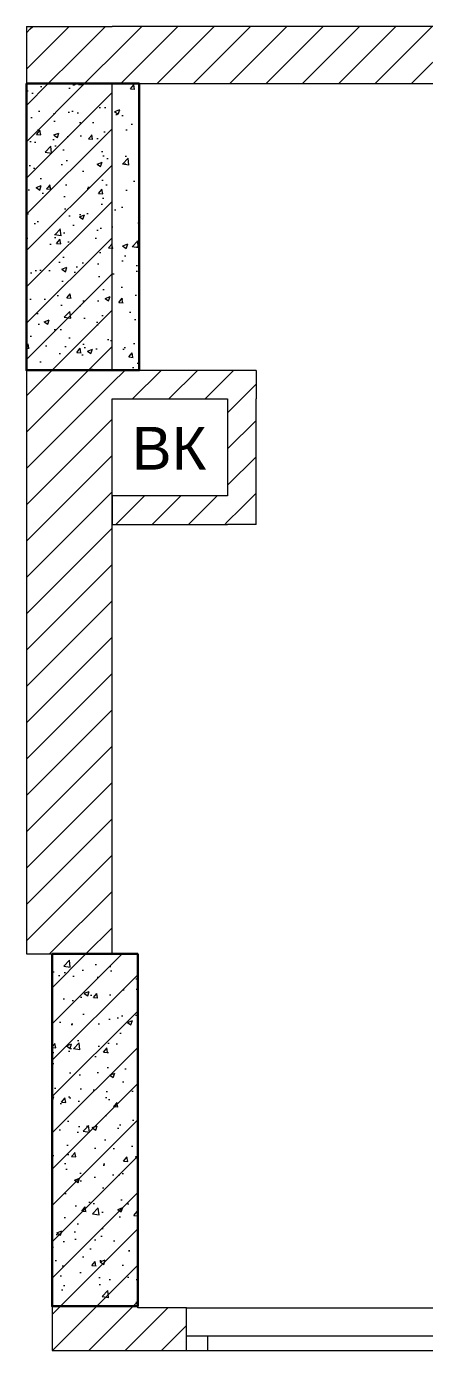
# Model space of a CAD drawing. Header units: millimetres. Extents: x 2336463 to 2579121, y 595385 to 778077.
# Drawn here: x 2427265 to 2428660, y 689177 to 693817 of the extents above; entities that cross this region are included whole.
import ezdxf

# ---------------------------------------------------------------- set-up
doc = ezdxf.new("R2010")
doc.units = ezdxf.units.MM
doc.header["$MEASUREMENT"] = 0
for name, color, linetype, lineweight in [('Окна ARCHICAD_Ном._пера__1', 7, 'Continuous', 13), ('сит план_Ном._пера__1', 7, 'Continuous', 13), ('сит план_Ном._пера__21', 7, 'Continuous', 30)]:
    doc.layers.add(name, color=color, linetype=linetype, lineweight=lineweight)
doc.layers.add('сит план', color=7, linetype='Continuous')
doc.layers.add('сит план_Ном._пера__87', color=7, linetype='Continuous', lineweight=20, true_color=0x6a6a6a)
doc.styles.add('СГЕНЕРИР_СТИЛЬ_1', font='arial.ttf')
pattern_1 = [(45, (2086872.015, 585813.69), (-63.639609, 63.639609), [])]
pattern_2 = [(50, (2086872.01, 585813.69), (-182.18467, 15.939086), [19.05, -209.55]), (355, (2086872.01, 585813.69), (-35.24342, 191.05685), [15.24, -167.64058]), (100.451445, (2086887.2, 585812.36), (146.94125, 175.11775), [16.19001, -178.09024]), (46.1842, (2086872.01, 585864.49), (-271.07904, 42.04233), [28.575, -314.325]), (96.63556, (2086894.6, 585860.98), (237.40413, 247.42612), [24.28502, -267.1356]), (351.18415, (2086872.01, 585864.49), (237.40413, 247.42612), [22.85997, -251.45973]), (21, (2086897.41, 585851.79), (-151.61439, 102.2652), [19.05, -209.55]), (326, (2086897.41, 585851.79), (61.80203, 184.18797), [15.24, -167.64]), (71.451445, (2086910.05, 585843.26), (213.41642, 81.92277), [16.19001, -178.08994]), (37.5, (2086872.015, 585813.686), (3.088603, 84.555039), [0, -165.608, 0, -170.18, 0, -168.275]), (7.5, (2086872.015, 585813.69), (66.819663, 100.180575), [0, -97.028, 0, -161.798, 0, -64.135]), (327.5, (2086815.37, 585813.686), (-135.590595, 5.728744), [0, -63.5, 0, -198.12, 0, -262.89]), (317.5, (2086789.97, 585813.69), (148.12918, 25.42649), [0, -82.55, 0, -131.572, 0, -186.69])]

# ---------------------------------------------------------------- blocks, each defined once
blk = doc.blocks.new('Стена_860', base_point=(2429565.1, 693816.8))
at = {"layer": 'сит план_Ном._пера__87', "linetype": 'Continuous', "lineweight": 20, "true_color": 0x6a6a6a}
h = blk.add_hatch(dxfattribs=at)
h.set_pattern_fill('Блоки_Бетонные_Эффективные', color=251, style=0, pattern_type=2)
h.set_pattern_definition(pattern_1)
h.paths.add_polyline_path([(2429565.1, 693816.8), (2427565.1, 693816.8), (2427565.1, 693616.8), (2429565.1, 693616.8)])
at = {"layer": 'сит план_Ном._пера__1', "color": 7, "linetype": 'Continuous', "lineweight": 13, "flags": 128}
for points in [[(2429565.1, 693816.8), (2427565.1, 693816.8)], [(2427565.1, 693616.8), (2429565.1, 693616.8)]]:
    blk.add_lwpolyline(points, dxfattribs=at)
blk = doc.blocks.new('Стена_868', base_point=(2427265.1, 693616.8))
at = {"layer": 'сит план_Ном._пера__87', "linetype": 'Continuous', "lineweight": 20, "true_color": 0x6a6a6a}
h = blk.add_hatch(dxfattribs=at)
h.set_pattern_fill('Блоки_Бетонные_Эффективные', color=251, style=0, pattern_type=2)
h.set_pattern_definition(pattern_1)
h.paths.add_polyline_path([(2427265.1, 693616.8), (2427265.1, 692610.8), (2427565.1, 692610.8), (2427565.1, 693616.8)])
at = {"layer": 'сит план_Ном._пера__1', "color": 7, "linetype": 'Continuous', "lineweight": 13, "flags": 128}
for points in [[(2427265.1, 693616.8), (2427265.1, 692610.8)], [(2427565.1, 692610.8), (2427565.1, 693616.8)]]:
    blk.add_lwpolyline(points, dxfattribs=at)
blk = doc.blocks.new('Стена_869', base_point=(2427265.1, 693816.8))
at = {"layer": 'сит план_Ном._пера__87', "linetype": 'Continuous', "lineweight": 20, "true_color": 0x6a6a6a}
h = blk.add_hatch(dxfattribs=at)
h.set_pattern_fill('Блоки_Бетонные_Эффективные', color=251, style=0, pattern_type=2)
h.set_pattern_definition(pattern_1)
h.paths.add_polyline_path([(2427265.1, 693816.8), (2427565.1, 693616.8), (2427565.1, 693816.8)])
h = blk.add_hatch(dxfattribs=at)
h.set_pattern_fill('Блоки_Бетонные_Эффективные', color=251, style=0, pattern_type=2)
h.set_pattern_definition(pattern_1)
h.paths.add_polyline_path([(2427565.1, 693616.8), (2427265.1, 693816.8), (2427265.1, 693616.8)])
h = blk.add_hatch(dxfattribs=at)
h.set_pattern_fill('Блоки_Бетонные_Эффективные', color=251, style=0, pattern_type=2)
h.set_pattern_definition(pattern_1)
h.paths.add_polyline_path([(2427265.1, 693616.8), (2427265.1, 690566.8), (2427565.1, 690566.8), (2427565.1, 693616.8)])
at = {"layer": 'сит план_Ном._пера__1', "color": 7, "linetype": 'Continuous', "lineweight": 13, "flags": 128}
for points in [[(2427265.1, 693816.8), (2427565.1, 693816.8)], [(2427265.1, 693816.8), (2427265.1, 690566.8)], [(2427565.1, 692611.8), (2427565.1, 693616.8)], [(2427565.1, 690566.8), (2427565.1, 692511.8)], [(2427265.1, 690566.8), (2427565.1, 690566.8)]]:
    blk.add_lwpolyline(points, dxfattribs=at)
blk = doc.blocks.new('Стена_870', base_point=(2427265.1, 692611.8))
at = {"layer": 'сит план_Ном._пера__87', "linetype": 'Continuous', "lineweight": 20, "true_color": 0x6a6a6a}
h = blk.add_hatch(dxfattribs=at)
h.set_pattern_fill('Блоки_Бетонные_Эффективные', color=251, style=0, pattern_type=2)
h.set_pattern_definition(pattern_1)
h.paths.add_polyline_path([(2427970.1, 692611.8), (2427565.1, 692611.8), (2427565.1, 692511.8), (2427970.1, 692511.8)])
h = blk.add_hatch(dxfattribs=at)
h.set_pattern_fill('Блоки_Бетонные_Эффективные', color=251, style=0, pattern_type=2)
h.set_pattern_definition(pattern_1)
h.paths.add_polyline_path([(2427970.1, 692511.8), (2428070.1, 692511.8), (2428070.1, 692611.8)])
h = blk.add_hatch(dxfattribs=at)
h.set_pattern_fill('Блоки_Бетонные_Эффективные', color=251, style=0, pattern_type=2)
h.set_pattern_definition(pattern_1)
h.paths.add_polyline_path([(2427970.1, 692611.8), (2427970.1, 692511.8), (2428070.1, 692611.8)])
at = {"layer": 'сит план_Ном._пера__1', "color": 7, "linetype": 'Continuous', "lineweight": 13, "flags": 128}
for points in [[(2428070.1, 692611.8), (2427565.1, 692611.8)], [(2428070.1, 692611.8), (2428070.1, 692511.8)], [(2427565.1, 692511.8), (2427970.1, 692511.8)]]:
    blk.add_lwpolyline(points, dxfattribs=at)
blk = doc.blocks.new('Стена_871', base_point=(2428070.1, 692611.8))
at = {"layer": 'сит план_Ном._пера__87', "linetype": 'Continuous', "lineweight": 20, "true_color": 0x6a6a6a}
h = blk.add_hatch(dxfattribs=at)
h.set_pattern_fill('Блоки_Бетонные_Эффективные', color=251, style=0, pattern_type=2)
h.set_pattern_definition(pattern_1)
h.paths.add_polyline_path([(2428070.1, 692171.8), (2428070.1, 692511.8), (2427970.1, 692511.8), (2427970.1, 692171.8)])
h = blk.add_hatch(dxfattribs=at)
h.set_pattern_fill('Блоки_Бетонные_Эффективные', color=251, style=0, pattern_type=2)
h.set_pattern_definition(pattern_1)
h.paths.add_polyline_path([(2427970.1, 692171.8), (2427970.1, 692071.8), (2428070.1, 692071.8)])
h = blk.add_hatch(dxfattribs=at)
h.set_pattern_fill('Блоки_Бетонные_Эффективные', color=251, style=0, pattern_type=2)
h.set_pattern_definition(pattern_1)
h.paths.add_polyline_path([(2428070.1, 692171.8), (2427970.1, 692171.8), (2428070.1, 692071.8)])
at = {"layer": 'сит план_Ном._пера__1', "color": 7, "linetype": 'Continuous', "lineweight": 13, "flags": 128}
for points in [[(2427970.1, 692511.8), (2427970.1, 692171.8)], [(2428070.1, 692071.8), (2428070.1, 692511.8)], [(2428070.1, 692071.8), (2427970.1, 692071.8)]]:
    blk.add_lwpolyline(points, dxfattribs=at)
blk = doc.blocks.new('Стена_872', base_point=(2428070.1, 692071.8))
at = {"layer": 'сит план_Ном._пера__87', "linetype": 'Continuous', "lineweight": 20, "true_color": 0x6a6a6a}
h = blk.add_hatch(dxfattribs=at)
h.set_pattern_fill('Блоки_Бетонные_Эффективные', color=251, style=0, pattern_type=2)
h.set_pattern_definition(pattern_1)
h.paths.add_polyline_path([(2427970.1, 692171.8), (2427565.1, 692171.8), (2427565.1, 692071.8), (2427970.1, 692071.8)])
at = {"layer": 'сит план_Ном._пера__1', "color": 7, "linetype": 'Continuous', "lineweight": 13, "flags": 128}
for points in [[(2427970.1, 692171.8), (2427565.1, 692171.8)], [(2427565.1, 692171.8), (2427565.1, 692071.8)], [(2427565.1, 692071.8), (2427970.1, 692071.8)]]:
    blk.add_lwpolyline(points, dxfattribs=at)
blk = doc.blocks.new('Стена_873', base_point=(2427355.1, 690566.8))
at = {"layer": 'сит план_Ном._пера__87', "linetype": 'Continuous', "lineweight": 20, "true_color": 0x6a6a6a}
h = blk.add_hatch(dxfattribs=at)
h.set_pattern_fill('Блоки_Бетонные_Эффективные', color=251, style=0, pattern_type=2)
h.set_pattern_definition(pattern_1)
h.paths.add_polyline_path([(2427655.1, 689326.8), (2427655.1, 690566.8), (2427355.1, 690566.8), (2427355.1, 689326.8)])
h = blk.add_hatch(dxfattribs=at)
h.set_pattern_fill('Блоки_Бетонные_Эффективные', color=251, style=0, pattern_type=2)
h.set_pattern_definition(pattern_1)
h.paths.add_polyline_path([(2427655.1, 689326.8), (2427355.1, 689176.8), (2427655.1, 689176.8)])
h = blk.add_hatch(dxfattribs=at)
h.set_pattern_fill('Блоки_Бетонные_Эффективные', color=251, style=0, pattern_type=2)
h.set_pattern_definition(pattern_1)
h.paths.add_polyline_path([(2427355.1, 689326.8), (2427355.1, 689176.8), (2427655.1, 689326.8)])
at = {"layer": 'сит план_Ном._пера__1', "color": 7, "linetype": 'Continuous', "lineweight": 13, "flags": 128}
for points in [[(2427355.1, 690566.8), (2427355.1, 689176.8)], [(2427355.1, 690566.8), (2427655.1, 690566.8)], [(2427655.1, 689326.8), (2427655.1, 690566.8)], [(2427355.1, 689176.8), (2427655.1, 689176.8)]]:
    blk.add_lwpolyline(points, dxfattribs=at)
blk = doc.blocks.new('Окно 25_6')
at = {"layer": 'Окна ARCHICAD_Ном._пера__1', "color": 7, "linetype": 'Continuous', "lineweight": 13}
for p, q in [((-546, 0), (546, 0)), ((-546, 0), (-471, 0)), ((-546, 0), (-546, -50)), ((-546, 0), (-546, -50)), ((-471, 0), (-471, -50)), ((-471, 0), (471, 0)), ((471, -50), (471, 0)), ((471, 0), (546, 0)), ((546, 0), (546, -50)), ((546, 0), (546, -50)), ((-471, -50), (-546, -50)), ((-546, -50), (-546, -150)), ((471, -50), (-471, -50)), ((546, -50), (471, -50)), ((546, -50), (546, -150)), ((-546, -150), (546, -150))]:
    blk.add_line(p, q, dxfattribs=at)
blk = doc.blocks.new('Стена_874', base_point=(2427355.1, 689326.8))
at = {"layer": 'сит план_Ном._пера__87', "linetype": 'Continuous', "lineweight": 20, "true_color": 0x6a6a6a}
h = blk.add_hatch(dxfattribs=at)
h.set_pattern_fill('Блоки_Бетонные_Эффективные', color=251, style=0, pattern_type=2)
h.set_pattern_definition(pattern_1)
h.paths.add_polyline_path([(2427655.1, 689176.8), (2427826.2, 689176.8), (2427826.2, 689326.8), (2427655.1, 689326.8)])
h = blk.add_hatch(dxfattribs=at)
h.set_pattern_fill('Блоки_Бетонные_Эффективные', color=251, style=0, pattern_type=2)
h.set_pattern_definition(pattern_1)
h.paths.add_polyline_path([(2430008.9, 689326.8), (2430008.9, 689176.8), (2430009.3, 689176.8), (2430009.3, 689326.8)])
at = {"layer": 'сит план_Ном._пера__1', "color": 7, "linetype": 'Continuous', "lineweight": 13}
for p, q in [((2427826.2, 689226.8), (2427826.2, 689326.8)), ((2430008.9, 689226.8), (2430008.9, 689326.8)), ((2430009.3, 689226.8), (2430009.3, 689326.8)), ((2431101.3, 689226.8), (2431101.3, 689326.8)), ((2427826.2, 689176.8), (2427826.2, 689226.8)), ((2430008.9, 689176.8), (2430008.9, 689226.8)), ((2430009.3, 689176.8), (2430009.3, 689226.8)), ((2431101.3, 689176.8), (2431101.3, 689226.8))]:
    blk.add_line(p, q, dxfattribs=at)
at = {"layer": 'сит план_Ном._пера__1', "color": 7, "linetype": 'Continuous', "lineweight": 13, "flags": 128}
for points in [[(2427826.2, 689326.8), (2427655.1, 689326.8)], [(2430009.3, 689326.8), (2430008.9, 689326.8)], [(2427655.1, 689176.8), (2427826.2, 689176.8)], [(2430008.9, 689176.8), (2430009.3, 689176.8)]]:
    blk.add_lwpolyline(points, dxfattribs=at)
at = {"layer": 'Окна ARCHICAD_Ном._пера__1', "color": 7, "linetype": 'Continuous', "lineweight": 13, "xscale": -1, "zscale": 1000, "rotation": 180}
for p in [(2428372.2, 689176.8), (2429462.9, 689176.8), (2430555.3, 689176.8)]:
    blk.add_blockref('Окно 25_6', p, dxfattribs=at)

msp = doc.modelspace()

# ---------------------------------------------------------------- hatches: boundary and pattern name
at = {"layer": 'сит план_Ном._пера__1', "linetype": 'Continuous', "lineweight": 13}
h = msp.add_hatch(dxfattribs=at)
h.set_pattern_fill('AR_CONC', style=0, pattern_type=2)
h.set_pattern_definition(pattern_2)
h.paths.add_polyline_path([(2427265.1, 693616.8), (2427660.1, 693616.8), (2427660.1, 692612.3), (2427265.1, 692612.3)])
h = msp.add_hatch(dxfattribs=at)
h.set_pattern_fill('AR_CONC', style=0, pattern_type=2)
h.set_pattern_definition(pattern_2)
h.paths.add_polyline_path([(2427355.1, 690566.8), (2427655.1, 690566.8), (2427655.1, 689331.8), (2427355.1, 689331.8)])

# ---------------------------------------------------------------- linework, layer by layer
at = {"layer": 'сит план_Ном._пера__21', "color": 7, "linetype": 'Continuous', "lineweight": 30, "flags": 128}
for points in [[(2427265.1, 693616.8), (2427660.1, 693616.8), (2427660.1, 692612.3), (2427265.1, 692612.3)], [(2427355.1, 690566.8), (2427655.1, 690566.8), (2427655.1, 689331.8), (2427355.1, 689331.8)]]:
    msp.add_lwpolyline(points, close=True, dxfattribs=at)

# ---------------------------------------------------------------- block references
at = {"layer": 'сит план', "color": 7, "lineweight": 13}
for name, p in [('Стена_869', (2427265.1, 693816.8)), ('Стена_860', (2429565.1, 693816.8)), ('Стена_868', (2427265.1, 693616.8)), ('Стена_870', (2427265.1, 692611.8)), ('Стена_871', (2428070.1, 692611.8)), ('Стена_872', (2428070.1, 692071.8)), ('Стена_873', (2427355.1, 690566.8)), ('Стена_874', (2427355.1, 689326.8))]:
    msp.add_blockref(name, p, dxfattribs=at)

# ---------------------------------------------------------------- texts
at = {"layer": 'сит план_Ном._пера__1', "color": 7, "linetype": 'Continuous', "lineweight": 13, "insert": (2427634, 692413.8), "char_height": 150, "attachment_point": 1, "style": 'СГЕНЕРИР_СТИЛЬ_1'}
msp.add_mtext('\\A1;{\\pql;\\fArial|b0|i0|c204|p38;ВК}', dxfattribs=at)

doc.saveas('drawing.dxf')
